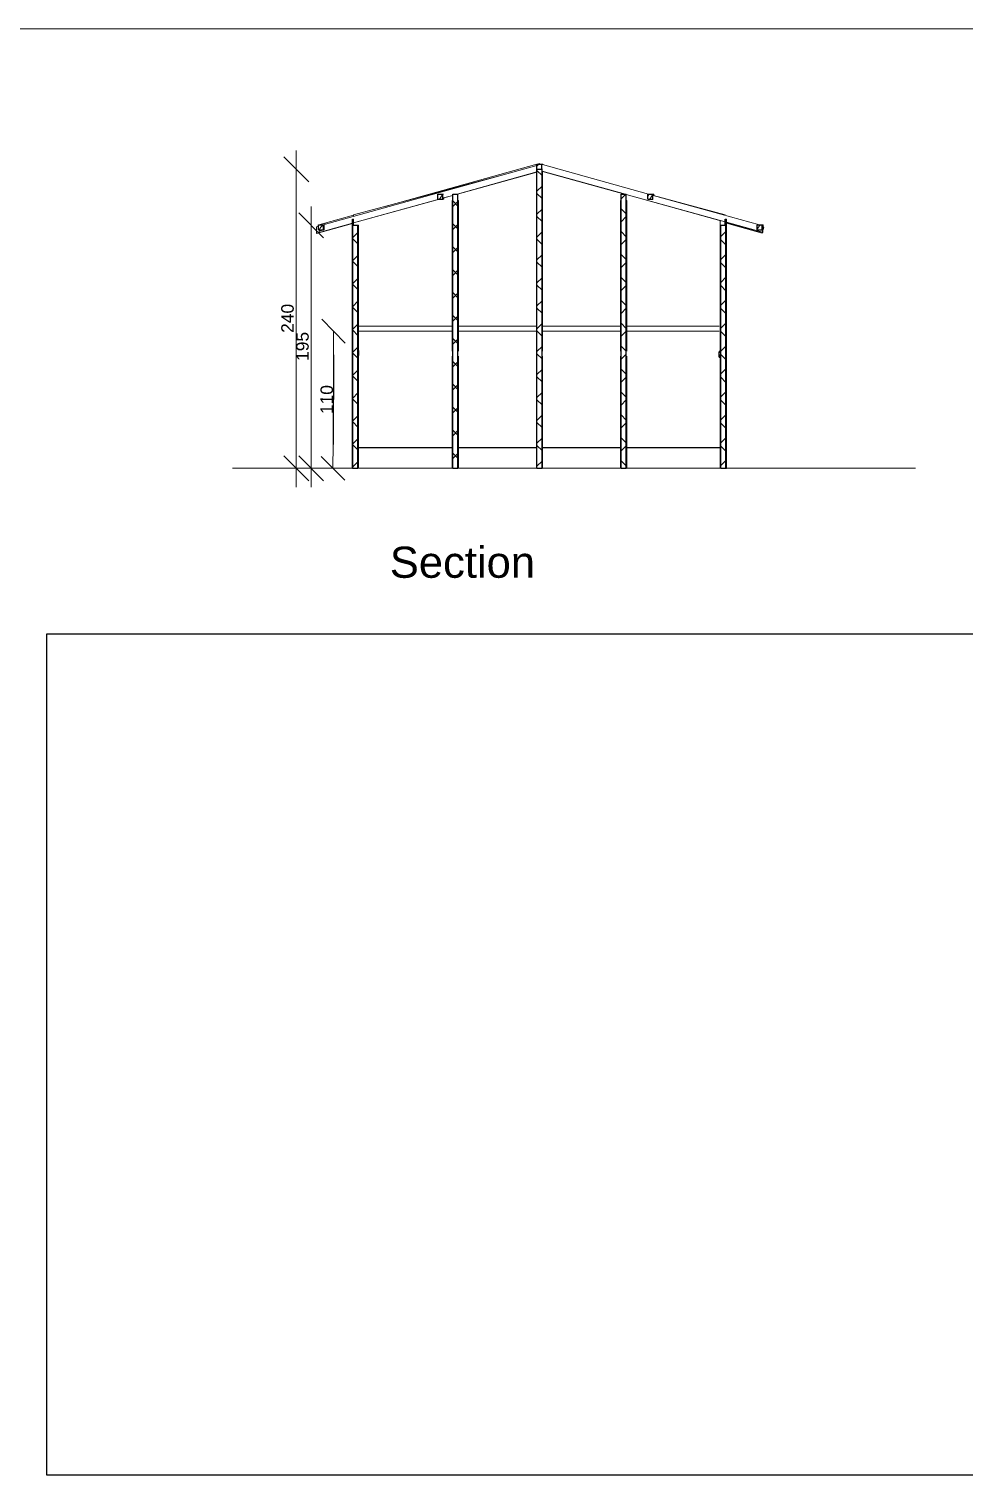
# Model space of a CAD drawing. Extents: x 4998 to 29504, y 981 to 19512.
# Drawn here: x 12850 to 20348, y 7909 to 19512 of the extents above; entities that cross this region are included whole.
import ezdxf

# ---------------------------------------------------------------- set-up
doc = ezdxf.new("R2010")
doc.units = 0
doc.header["$MEASUREMENT"] = 0
doc.header["$XCLIPFRAME"] = 0
for name, color, linetype, lineweight in [('A01_Esquisses.A_No_stylo__1', 7, 'Continuous', 5), ('A01_Esquisses.A_No_stylo__10', 134, 'Continuous', 5), ('B08_Murs ext_ Périphériques.B_No_stylo__27', 7, 'Continuous', 25), ('G04_Exter_ Environnement.G_No_stylo__110', 131, 'Continuous', 0), ('G04_Exter_ Environnement.G_No_stylo__30', 134, 'Continuous', 25)]:
    doc.layers.add(name, color=color, linetype=linetype, lineweight=lineweight)
for name, color, linetype, lineweight, true_color in [('B03_Constr_ Poteaux.B_No_stylo__108', 7, 'Continuous', 0, 0xfd8379), ('B03_Constr_ Poteaux.B_No_stylo__28', 7, 'Continuous', 25, 0xa80f02), ('B03_Constr_ Poteaux.B_No_stylo__88', 7, 'Continuous', 13, 0xfd4435), ('B08_Murs ext_ Périphériques.B_No_stylo__87', 7, 'Continuous', 13, 0x6a6a6a), ('C07_2D_ Textes_ Ttes échelle.C_No_stylo__66', 7, 'Continuous', 15, 0x5555ff), ('D01_Cotat_ 1_100.D_No_stylo__45', 7, 'Continuous', 20, 0x40a5ff), ('D01_Cotat_ 1_100.D_No_stylo__66', 7, 'Continuous', 15, 0x5555ff), ('D01_Cotat_ 1_100.D_No_stylo__85', 7, 'Continuous', 13, 0x80c2ff), ('G04_Exter_ Environnement.G_No_stylo__90', 7, 'Continuous', 13, 0x00bfbf)]:
    doc.layers.add(name, color=color, linetype=linetype, lineweight=lineweight, true_color=true_color)
doc.layers.add('C02_2D_ Images & scans.C', color=7, linetype='Continuous')
doc.layers.add('D01_Cotat_ 1_100.D', color=7, linetype='Continuous')
doc.styles.add('STYLE_GENERE_1', font='arial.ttf')
doc.dimstyles.new('STYLE_GENERE__4', dxfattribs={"dimtxt": 100, "dimasz": 190, "dimexe": 0.18, "dimexo": 1000, "dimgap": 0.09, "dimtad": 1, "dimdec": 0, "dimlfac": 0.1, "dimzin": 0, "dimdsep": 46, "dimtxsty": 'STYLE_GENERE_1', "dimblk": 'ARROWHEAD_6', "dimblk1": 'ARROWHEAD_6', "dimblk2": 'ARROWHEAD_6', "dimcen": 0.09, "dimse1": 1, "dimse2": 1, "dimclrd": 256, "dimclre": 256, "dimclrt": 256, "dimazin": 0, "dimtfac": 1, "dimtdec": 4, "dimtmove": 0, "dimatfit": 3, "dimfxl": 1, "dimtolj": 1, "dimtzin": 0, "dimarcsym": 0})
picture_1 = doc.add_image_def('image1.bmp', size_in_pixel=(524, 408))
pattern_1 = [(45, (0, 0), (-91.9239, 91.9239), []), (135, (0, 0), (91.9239, 91.9239), [])]

# ---------------------------------------------------------------- blocks, each defined once
blk = doc.blocks.new('*X2')
at = {"layer": 'G04_Exter_ Environnement.G_No_stylo__110', "linetype": 'Continuous'}
for p, q in [((16923, 18412), (16929, 18418)), ((16929, 18418), (16936, 18426))]:
    blk.add_line(p, q, dxfattribs=at)
blk = doc.blocks.new('Hachure_1')
at = {"layer": 'G04_Exter_ Environnement.G_No_stylo__110', "linetype": 'Continuous'}
blk.add_blockref('*X2', (0, 0), dxfattribs=at)
blk = doc.blocks.new('*X4')
at = {"layer": 'G04_Exter_ Environnement.G_No_stylo__110', "linetype": 'Continuous'}
for p, q in [((18689, 17907), (18693, 17913)), ((18693, 17913), (18712, 17940))]:
    blk.add_line(p, q, dxfattribs=at)
blk = doc.blocks.new('Hachure_2')
at = {"layer": 'G04_Exter_ Environnement.G_No_stylo__110', "linetype": 'Continuous'}
blk.add_blockref('*X4', (0, 0), dxfattribs=at)
blk = doc.blocks.new('*X6')
at = {"layer": 'G04_Exter_ Environnement.G_No_stylo__110', "linetype": 'Continuous'}
for p, q in [((15177, 17900), (15183, 17910)), ((15183, 17910), (15205, 17940))]:
    blk.add_line(p, q, dxfattribs=at)
blk = doc.blocks.new('Hachure_3')
at = {"layer": 'G04_Exter_ Environnement.G_No_stylo__110', "linetype": 'Continuous'}
blk.add_blockref('*X6', (0, 0), dxfattribs=at)
blk = doc.blocks.new('*X8')
at = {"layer": 'G04_Exter_ Environnement.G_No_stylo__110', "linetype": 'Continuous'}
for p, q in [((17813, 18167), (17812, 18165)), ((17823, 18186), (17813, 18167)), ((17827, 18146), (17841, 18167)), ((17841, 18167), (17852, 18183))]:
    blk.add_line(p, q, dxfattribs=at)
blk = doc.blocks.new('Hachure_4')
at = {"layer": 'G04_Exter_ Environnement.G_No_stylo__110', "linetype": 'Continuous'}
blk.add_blockref('*X8', (0, 0), dxfattribs=at)
blk = doc.blocks.new('*X10')
at = {"layer": 'G04_Exter_ Environnement.G_No_stylo__110', "linetype": 'Continuous'}
for p, q in [((16129, 18186), (16130, 18186)), ((16142, 18146), (16157, 18169)), ((16157, 18169), (16169, 18186))]:
    blk.add_line(p, q, dxfattribs=at)
blk = doc.blocks.new('Hachure_5')
at = {"layer": 'G04_Exter_ Environnement.G_No_stylo__110', "linetype": 'Continuous'}
blk.add_blockref('*X10', (0, 0), dxfattribs=at)
blk = doc.blocks.new('*X12')
at = {"layer": 'G04_Exter_ Environnement.G_No_stylo__110', "linetype": 'Continuous'}
for p, q in [((15492, 16898), (15488, 16892)), ((15495, 16902), (15492, 16898))]:
    blk.add_line(p, q, dxfattribs=at)
blk = doc.blocks.new('Hachure_6')
at = {"layer": 'G04_Exter_ Environnement.G_No_stylo__110', "linetype": 'Continuous'}
blk.add_blockref('*X12', (0, 0), dxfattribs=at)
blk = doc.blocks.new('*X14')
at = {"layer": 'G04_Exter_ Environnement.G_No_stylo__110', "linetype": 'Continuous'}
blk.add_line((18383, 16884), (18398, 16904), dxfattribs=at)
blk = doc.blocks.new('Hachure_7')
at = {"layer": 'G04_Exter_ Environnement.G_No_stylo__110', "linetype": 'Continuous'}
blk.add_blockref('*X14', (0, 0), dxfattribs=at)
blk = doc.blocks.new('*D94')
at = {"layer": 'D01_Cotat_ 1_100.D_No_stylo__45', "linetype": 'Continuous'}
for p, q in [((15213, 17836), (15013, 18036)), ((15013, 16086), (15213, 15886))]:
    blk.add_line(p, q, dxfattribs=at)
at = {"layer": 'D01_Cotat_ 1_100.D_No_stylo__85', "linetype": 'Continuous'}
for p, q in [((15113, 17936), (15113, 18086)), ((15113, 15986), (15113, 17936)), ((15113, 15836), (15113, 15986))]:
    blk.add_line(p, q, dxfattribs=at)
at = {"layer": 'D01_Cotat_ 1_100.D_No_stylo__66', "insert": (14993, 16848), "char_height": 100, "attachment_point": 1, "rotation": 90, "style": 'STYLE_GENERE_1'}
blk.add_mtext('{195}', dxfattribs=at)
blk = doc.blocks.new('ARROWHEAD_6')
at = {"color": 0, "linetype": 'Continuous', "lineweight": 0}
for p, q in [((0, 0), (-1, 0)), ((-0.5, -0.5), (0.5, 0.5))]:
    blk.add_line(p, q, dxfattribs=at)
blk = doc.blocks.new('*D95')
at = {"layer": 'D01_Cotat_ 1_100.D_No_stylo__45', "linetype": 'Continuous'}
for p, q in [((15093, 18286), (14893, 18486)), ((14893, 16086), (15093, 15886))]:
    blk.add_line(p, q, dxfattribs=at)
at = {"layer": 'D01_Cotat_ 1_100.D_No_stylo__85', "linetype": 'Continuous'}
for p, q in [((14993, 18386), (14993, 18536)), ((14993, 15986), (14993, 18386)), ((14993, 15836), (14993, 15986))]:
    blk.add_line(p, q, dxfattribs=at)
at = {"layer": 'D01_Cotat_ 1_100.D_No_stylo__66', "insert": (14873, 17073), "char_height": 100, "attachment_point": 1, "rotation": 90, "style": 'STYLE_GENERE_1'}
blk.add_mtext('{240}', dxfattribs=at)
blk = doc.blocks.new('*D98')
at = {"layer": 'D01_Cotat_ 1_100.D', "color": 151, "linetype": 'Continuous', "lineweight": -2, "true_color": 0x80c2ff}
blk.add_line((15291, 16897), (15288, 16177), dxfattribs=at)
at = {"layer": 'Defpoints', "color": 0, "linetype": 'Continuous'}
for p in [(15493, 17086), (15287, 15987), (15488, 15986)]:
    blk.add_point(p, dxfattribs=at)
at = {"layer": 'D01_Cotat_ 1_100.D', "color": 151, "linetype": 'Continuous', "lineweight": -2, "true_color": 0x80c2ff, "xscale": 190, "yscale": 190, "zscale": 190}
for p, rotation in [((15292, 17087), 89.72710411288573), ((15287, 15987), 269.7271041128857)]:
    blk.add_blockref('ARROWHEAD_6', p, dxfattribs=dict(at, rotation=rotation))
at = {"layer": 'D01_Cotat_ 1_100.D', "color": 173, "linetype": 'Continuous', "lineweight": 13, "true_color": 0x5555ff, "insert": (15238, 16538), "char_height": 100, "attachment_point": 5, "rotation": 89.7271, "style": 'STYLE_GENERE_1'}
blk.add_mtext('\\A1;110', dxfattribs=at)

msp = doc.modelspace()

# ---------------------------------------------------------------- hatches: boundary and pattern name
at = {"layer": 'B03_Constr_ Poteaux.B_No_stylo__108', "linetype": 'Continuous'}
h = msp.add_hatch(dxfattribs=at)
h.set_pattern_fill('BÉTON', color=256, style=0, pattern_type=2)
h.set_pattern_definition(pattern_1)
h.paths.add_polyline_path([(16923.1, 15986.5), (16963.8, 15986.5), (16963.8, 18386.5), (16923.1, 18386.5)], flags=0)
h = msp.add_hatch(dxfattribs=at)
h.set_pattern_fill('BÉTON', color=256, style=0, pattern_type=2)
h.set_pattern_definition(pattern_1)
h.paths.add_polyline_path([(16248, 15986.5), (16288.7, 15986.5), (16288.7, 18186.5), (16248, 18186.5)], flags=0)
h = msp.add_hatch(dxfattribs=at)
h.set_pattern_fill('BÉTON', color=256, style=0, pattern_type=2)
h.set_pattern_definition(pattern_1)
h.paths.add_polyline_path([(17597.3, 15986.5), (17638, 15986.5), (17638, 18186.5), (17597.3, 18186.5)], flags=0)
h = msp.add_hatch(dxfattribs=at)
h.set_pattern_fill('BÉTON', color=256, style=0, pattern_type=2)
h.set_pattern_definition(pattern_1)
h.paths.add_polyline_path([(15447.5, 15986.5), (15488.2, 15986.5), (15488.2, 17936.5), (15447.5, 17936.5)], flags=0)
h = msp.add_hatch(dxfattribs=at)
h.set_pattern_fill('BÉTON', color=256, style=0, pattern_type=2)
h.set_pattern_definition(pattern_1)
h.paths.add_polyline_path([(18398, 15986.5), (18438.7, 15986.5), (18438.7, 17936.5), (18398, 17936.5)], flags=0)

# ---------------------------------------------------------------- linework, layer by layer
at = {"layer": 'A01_Esquisses.A_No_stylo__1', "linetype": 'Continuous'}
msp.add_line((14481.8, 15986.5), (19957.8, 15986.5), dxfattribs=at)
at = {"layer": 'A01_Esquisses.A_No_stylo__10', "linetype": 'Continuous'}
msp.add_line((4998, 19511.9), (29503.6, 19511.9), dxfattribs=at)
at = {"layer": 'B03_Constr_ Poteaux.B_No_stylo__28', "linetype": 'Continuous'}
for p, q in [((16923.1, 18386.5), (16963.8, 18386.5)), ((16923.1, 15986.5), (16923.1, 18386.5)), ((16963.8, 15986.5), (16963.8, 18386.5)), ((16248, 18186.5), (16288.7, 18186.5)), ((16248, 15986.5), (16248, 18186.5)), ((16288.7, 15986.5), (16288.7, 18186.5)), ((17597.3, 18186.5), (17638, 18186.5)), ((17597.3, 15986.5), (17597.3, 18186.5)), ((17638, 15986.5), (17638, 18186.5)), ((15447.5, 17936.5), (15488.2, 17936.5)), ((15447.5, 15986.5), (15447.5, 17936.5)), ((15488.2, 15986.5), (15488.2, 17936.5)), ((18398, 17936.5), (18438.7, 17936.5)), ((18398, 15986.5), (18398, 17936.5)), ((18438.7, 15986.5), (18438.7, 17936.5)), ((15447.5, 15986.5), (15488.2, 15986.5)), ((16248, 15986.5), (16288.7, 15986.5)), ((16923.1, 15986.5), (16963.8, 15986.5)), ((17597.3, 15986.5), (17638, 15986.5)), ((18398, 15986.5), (18438.7, 15986.5))]:
    msp.add_line(p, q, dxfattribs=at)
at = {"layer": 'B03_Constr_ Poteaux.B_No_stylo__88', "linetype": 'Continuous'}
for p, q in [((16918.4, 16926.5), (16918.4, 18362)), ((16968.4, 16926.5), (16968.4, 18370.9)), ((16243.3, 18136.5), (16248, 18136.5)), ((16243.3, 16926.5), (16243.3, 18136.5)), ((16288.7, 18136.5), (16293.3, 18136.5)), ((16293.3, 16926.5), (16293.3, 18136.5)), ((17592.7, 18136.5), (17597.3, 18136.5)), ((17592.7, 16926.5), (17592.7, 18136.5)), ((17638, 18136.5), (17642.7, 18136.5)), ((17642.7, 16926.5), (17642.7, 18136.5)), ((15488.2, 17936.5), (15493.4, 17936.5)), ((15493.4, 16931.6), (15493.4, 17936.5)), ((18393, 16919.7), (18393, 17973.2)), ((18393.4, 17936.5), (18398, 17936.5)), ((18393.4, 16919.7), (18393.4, 17936.5)), ((15493.4, 15986.5), (15493.4, 16891.6)), ((16243.3, 16153.5), (16243.3, 16886.5)), ((16293.3, 16153.5), (16293.3, 16886.5)), ((16918.4, 16153.5), (16918.4, 16886.5)), ((16968.4, 16153.5), (16968.4, 16886.5)), ((17592.7, 16153.5), (17592.7, 16886.5)), ((17642.7, 16153.5), (17642.7, 16886.5)), ((18393, 16153.5), (18393, 16879.7)), ((18393.4, 15986.5), (18393.4, 16879.7)), ((16243.3, 16153.5), (16248, 16153.5)), ((16243.3, 16151.5), (16243.3, 16153.5)), ((16243.3, 15986.5), (16243.3, 16151.5)), ((16288.7, 16153.5), (16293.3, 16153.5)), ((16288.7, 16151.5), (16293.3, 16151.5)), ((16293.3, 16151.5), (16293.3, 16153.5)), ((16293.3, 15986.5), (16293.3, 16151.5)), ((16918.4, 16153.5), (16923.1, 16153.5)), ((16918.4, 16151.5), (16918.4, 16153.5)), ((16918.4, 15986.5), (16918.4, 16151.5)), ((16963.8, 16153.5), (16968.4, 16153.5)), ((16968.4, 16151.5), (16968.4, 16153.5)), ((16968.4, 15986.5), (16968.4, 16151.5)), ((17592.7, 16153.5), (17597.3, 16153.5)), ((17592.7, 16151.5), (17592.7, 16153.5)), ((17592.7, 15986.5), (17592.7, 16151.5)), ((17592.7, 16151.5), (17597.3, 16151.5)), ((17638, 16153.5), (17642.7, 16153.5)), ((17638, 16151.5), (17642.7, 16151.5)), ((17642.7, 16151.5), (17642.7, 16153.5)), ((17642.7, 15986.5), (17642.7, 16151.5)), ((18393, 16153.5), (18393.4, 16153.5)), ((18393, 16151.5), (18393, 16153.5)), ((18393, 15986.5), (18393, 16151.5)), ((18393, 16151.5), (18393.4, 16151.5)), ((15488.2, 15986.5), (15493.4, 15986.5)), ((16243.3, 15986.5), (16248, 15986.5)), ((16288.7, 15986.5), (16293.3, 15986.5)), ((16918.4, 15986.5), (16923.1, 15986.5)), ((16963.8, 15986.5), (16968.4, 15986.5)), ((17592.7, 15986.5), (17597.3, 15986.5)), ((17638, 15986.5), (17642.7, 15986.5)), ((18393, 15986.5), (18393.4, 15986.5)), ((18393.4, 15986.5), (18398, 15986.5))]:
    msp.add_line(p, q, dxfattribs=at)
at = {"layer": 'B08_Murs ext_ Périphériques.B_No_stylo__27', "linetype": 'Continuous'}
for p, q in [((15443.4, 17986.5), (15453.4, 17986.5)), ((15443.4, 15986.5), (15443.4, 17986.5)), ((15453.4, 17936.5), (15453.4, 17986.5)), ((18433.4, 17986.5), (18443.4, 17986.5)), ((18433.4, 17936.5), (18433.4, 17986.5)), ((18443.4, 15986.5), (18443.4, 17986.5)), ((15447.5, 15986.5), (15447.5, 17936.5)), ((15447.5, 17936.5), (15453.4, 17936.5)), ((18433.4, 17936.5), (18438.7, 17936.5)), ((18438.7, 15986.5), (18438.7, 17936.5)), ((15443.4, 15986.5), (15447.5, 15986.5)), ((18438.7, 15986.5), (18443.4, 15986.5))]:
    msp.add_line(p, q, dxfattribs=at)
at = {"layer": 'B08_Murs ext_ Périphériques.B_No_stylo__87', "linetype": 'Continuous'}
for p, q in [((16651.6, 18340.8), (15453.4, 18019.7)), ((18433.4, 18021.5), (17858.6, 18175.5)), ((15453.4, 18019.7), (15453.4, 18007.8)), ((18433.4, 18015.7), (18433.4, 18021.5)), ((16243.3, 16153.5), (15493.4, 16153.5)), ((15493.4, 16151.5), (16243.3, 16151.5)), ((16918.4, 16153.5), (16293.3, 16153.5)), ((16293.3, 16151.5), (16918.4, 16151.5)), ((16968.4, 16153.5), (17592.7, 16153.5)), ((16968.4, 16151.5), (17592.7, 16151.5)), ((17642.7, 16153.5), (18393, 16153.5)), ((17642.7, 16151.5), (18393, 16151.5)), ((16243.3, 15986.5), (15493.4, 15986.5)), ((16918.4, 15986.5), (16293.3, 15986.5)), ((17592.7, 15986.5), (16968.4, 15986.5)), ((18393, 15986.5), (17642.7, 15986.5))]:
    msp.add_line(p, q, dxfattribs=at)
at = {"layer": 'G04_Exter_ Environnement.G_No_stylo__30', "linetype": 'Continuous'}
for p, q in [((16923.5, 18386.5), (16923.5, 18426.5)), ((16923.5, 18426.5), (16963.5, 18426.5)), ((16923.5, 18386.5), (16963.5, 18386.5)), ((16963.5, 18386.5), (16963.5, 18426.5)), ((16129.4, 18146.5), (16129.4, 18186.5)), ((16129.4, 18186.5), (16169.4, 18186.5)), ((16129.4, 18146.5), (16169.4, 18146.5)), ((16169.4, 18146.5), (16169.4, 18186.5)), ((17811.7, 18146.5), (17811.7, 18186.5)), ((17811.7, 18186.5), (17851.7, 18186.5)), ((17811.7, 18146.5), (17851.7, 18146.5)), ((17851.7, 18146.5), (17851.7, 18186.5)), ((15172.8, 17940), (15212.8, 17940)), ((15172.8, 17900), (15172.8, 17940)), ((15172.8, 17900), (15212.8, 17900)), ((15212.8, 17900), (15212.8, 17940)), ((18688.7, 17939.7), (18728.7, 17939.7)), ((18688.7, 17899.7), (18688.7, 17939.7)), ((18688.7, 17899.7), (18728.7, 17899.7)), ((18728.7, 17899.7), (18728.7, 17939.7)), ((15488.2, 16931.6), (15494.7, 16931.6)), ((15488.2, 16891.6), (15488.2, 16931.6)), ((15488.2, 16891.6), (15494.7, 16891.6)), ((15494.7, 16891.6), (15494.7, 16931.6)), ((18383.3, 16919.7), (18398, 16919.7)), ((18383.3, 16879.7), (18383.3, 16919.7)), ((18383.3, 16879.7), (18398, 16879.7)), ((18398, 16879.7), (18398, 16919.7))]:
    msp.add_line(p, q, dxfattribs=at)
at = {"layer": 'G04_Exter_ Environnement.G_No_stylo__90', "linetype": 'Continuous'}
for p, q in [((15209.2, 17940), (16923.5, 18416.3)), ((16923.5, 18425.7), (15705.2, 18087.2)), ((16283.1, 18186.5), (16923.1, 18364.3)), ((16286.8, 18186.5), (16923.1, 18363.3)), ((16923.1, 18363.3), (16918.4, 18362)), ((16943.6, 18431.4), (16926.2, 18426.5)), ((16943.6, 18426.5), (16943.6, 18431.4)), ((16963.5, 18426.5), (16970.4, 18426.5)), ((16966.9, 18386.5), (16963.8, 18386.5)), ((16965.1, 18371.8), (16965.1, 18386.5)), ((17631.9, 18186.5), (16965.1, 18371.8)), ((17818.6, 18186.5), (16966.9, 18423.2)), ((16968.5, 18370.8), (16968.5, 18369)), ((16968.5, 18369), (17625.3, 18186.5)), ((16970.4, 18422.2), (16970.4, 18426.5)), ((16970.4, 18426.5), (16971.5, 18426.5)), ((16970.4, 18426.5), (16970.4, 18426.5)), ((16970.4, 18422.2), (16970.4, 18426.5)), ((16971.5, 18421.9), (16971.5, 18426.5)), ((15453.4, 17954.9), (16142.9, 18146.5)), ((15453.4, 17955.9), (16139.2, 18146.5)), ((16142.9, 18146.5), (16142.9, 18146.5)), ((16172.9, 18186.5), (16169.4, 18186.5)), ((16169.4, 18146.5), (16176.4, 18146.5)), ((16172.9, 18155.9), (16248, 18176.7)), ((16176.3, 18155.8), (16248, 18175.7)), ((16176.4, 18146.5), (16176.4, 18155.8)), ((18433.4, 17963.8), (17638, 18184.8)), ((17638, 18183), (18398.5, 17971.6)), ((17858.6, 18186.5), (17851.7, 18186.5)), ((17851.7, 18146.5), (17855.1, 18146.5)), ((18706.9, 17939.7), (17855.1, 18176.4)), ((17858.6, 18175.4), (17858.6, 18186.5)), ((17858.7, 18186.5), (17858.6, 18186.5)), ((17858.7, 18175.4), (17858.7, 18186.5)), ((17859.7, 18186.5), (17858.7, 18186.5)), ((17859.7, 18175.2), (17859.7, 18186.5)), ((15453.4, 18017.2), (15221.1, 17952.7)), ((15154.9, 17871.9), (15443.4, 17952.1)), ((15154.9, 17923.8), (15172.8, 17928.8)), ((15154.9, 17923.8), (15154.9, 17871.9)), ((15154.9, 17871.9), (15155, 17871.9)), ((15221.1, 17952.7), (15175.3, 17940)), ((15176.2, 17878.9), (15443.4, 17953.1)), ((15176.2, 17888.8), (15216.2, 17900)), ((15176.2, 17888.8), (15176.2, 17878.9)), ((15212.8, 17940), (15216.2, 17940)), ((15212.8, 17940), (15216.2, 17940)), ((15212.8, 17900), (15216.2, 17900)), ((15216.2, 17940), (15216.2, 17900)), ((15223.5, 17943.9), (15221.1, 17952.7)), ((18398.5, 17973.5), (18398.5, 17971.6)), ((18732.2, 17880.7), (18443.4, 17961)), ((18443.4, 17959.2), (18735.6, 17877.9)), ((18443.4, 17952.6), (18681.8, 17886.4)), ((18683.5, 17892.4), (18681.8, 17886.4)), ((18681.8, 17886.4), (18729.3, 17873.2)), ((18728.7, 17939.7), (18736.7, 17939.7)), ((18728.7, 17899.7), (18732.1, 17899.7)), ((18729.3, 17873.2), (18731, 17879.2)), ((18732.2, 17932.6), (18732.1, 17932.6)), ((18732.2, 17880.7), (18732.2, 17932.6)), ((18732.2, 17899.7), (18735.6, 17899.7)), ((18735.6, 17929.8), (18735.6, 17929.9)), ((18735.6, 17877.9), (18735.6, 17929.8)), ((18735.6, 17895.7), (18736.7, 17899.7)), ((18735.6, 17899.7), (18736.8, 17899.7)), ((18736.7, 17939.7), (18736.8, 17899.7)), ((18742.8, 17921.3), (18736.7, 17923)), ((18736.8, 17899.8), (18742.8, 17921.3)), ((15493.4, 17086.5), (16248, 17086.5)), ((15494.7, 17126.5), (16248, 17126.5)), ((16288.7, 17126.5), (16923.1, 17126.5)), ((16288.7, 17086.5), (16923.1, 17086.5)), ((16963.8, 17126.5), (17597.3, 17126.5)), ((16963.8, 17086.5), (17597.3, 17086.5)), ((17638, 17126.5), (18383.3, 17126.5)), ((17638, 17086.5), (18383.3, 17086.5)), ((18393, 16926.5), (18383.3, 16926.5)), ((18383.3, 16926.5), (18383.3, 16919.7))]:
    msp.add_line(p, q, dxfattribs=at)

# ---------------------------------------------------------------- block references
at = {"layer": 'G04_Exter_ Environnement.G_No_stylo__110', "linetype": 'Continuous'}
for name in ['Hachure_1', 'Hachure_5', 'Hachure_4', 'Hachure_3', 'Hachure_2', 'Hachure_6', 'Hachure_7']:
    msp.add_blockref(name, (0, 0), dxfattribs=at)

# ---------------------------------------------------------------- texts
at = {"layer": 'C07_2D_ Textes_ Ttes échelle.C_No_stylo__66', "linetype": 'Continuous', "insert": (15743.2, 15358.3), "char_height": 250, "attachment_point": 1, "style": 'STYLE_GENERE_1'}
msp.add_mtext('{Section}', dxfattribs=at)

# ---------------------------------------------------------------- dimensions: what is measured, and where the dimension line sits
at = {"layer": 'D01_Cotat_ 1_100.D', "color": 151, "linetype": 'Continuous', "lineweight": 13, "true_color": 0x80c2ff}
for base, p1, p2, angle, picture, middle in [((14993, 15986.5), (16923.1, 15986.5), (16923.1, 18386.5), 90, '*D95', (14923, 17186.5)), ((15113, 15986.5), (15443.4, 15986.5), (15447.5, 17936.5), 90, '*D94', (15043, 16961.5)), ((15286.9, 15987.5), (15493.4, 17086.5), (15488.2, 15986.5), 269.7271, '*D98', (15238.4, 16537.7))]:
    dim = msp.add_linear_dim(base=base, p1=p1, p2=p2, angle=angle, dimstyle='STYLE_GENERE__4', dxfattribs=at)
    dim.commit()
    dim.dimension.update_dxf_attribs({"geometry": picture, "text_midpoint": middle})

# ---------------------------------------------------------------- pictures from other files: only their frames are drawn
at = {"layer": 'C02_2D_ Images & scans.C', "linetype": 'Continuous'}
image = msp.add_image(picture_1, insert=(12993.9, 7909.2), size_in_units=(8764.2, 6749.1), dxfattribs=at)
image.set_boundary_path([(-0.5, -0.5), (523.5, 407.5)])

doc.saveas('drawing.dxf')
